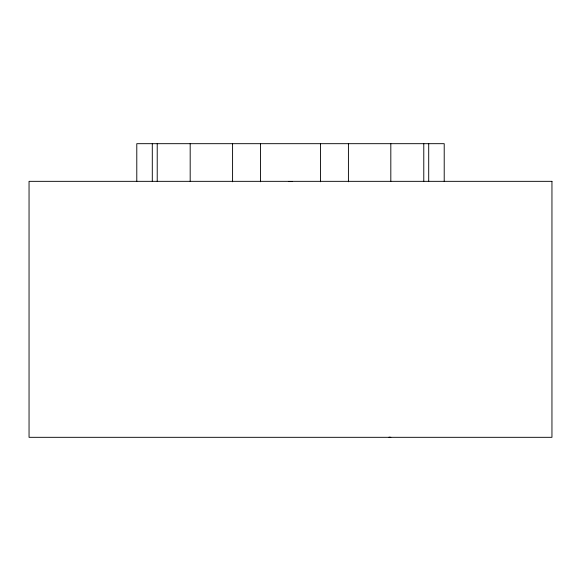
<?xml version="1.0" encoding="UTF-8"?>
<svg xmlns="http://www.w3.org/2000/svg" width="581" height="581" viewBox="0 0 581 581"><rect width="100%" height="100%" fill="white"/><g stroke="black" fill="none" stroke-linecap="round" stroke-linejoin="round"><path stroke-width="0.87" d="M288.735 181.57L292.265 181.57M389.009 437.188L390.817 437.319M444.211 181.337L444.211 143.681L136.789 143.681L136.789 181.337M428.705 143.681L428.705 181.337M423.781 143.681L423.781 181.337M390.817 143.681L390.817 181.337M348.418 143.681L348.418 181.78M320.48 143.681L320.48 181.78M260.52 143.681L260.52 181.78M232.582 143.681L232.582 181.78M190.183 143.681L190.183 181.337M157.219 143.681L157.219 181.337M152.295 143.681L152.295 181.337M551.95 181.337L29.05 181.337L29.05 437.319L551.95 437.319L551.95 181.337"/></g></svg>
